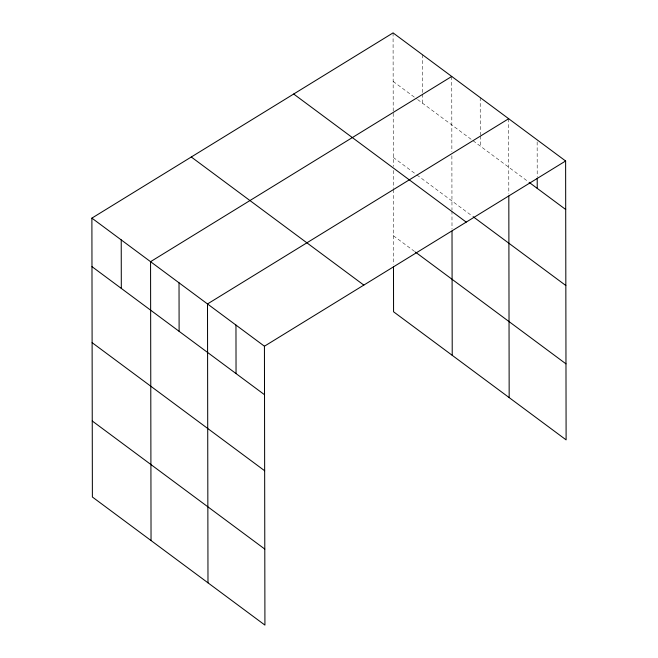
<?xml version="1.0" encoding="UTF-8"?>
<svg xmlns="http://www.w3.org/2000/svg" width="658" height="658" viewBox="0 0 658 658"><rect width="100%" height="100%" fill="white"/><g stroke="black" fill="none" stroke-linecap="round" stroke-linejoin="round"><path stroke-width="0.49" stroke-dasharray="3.29 2.47" d="M393.163 81.411L416.794 98.955M417.608 99.555L528.284 181.723M393.295 157.435L416.111 174.37M416.925 174.979L472.296 216.079M393.426 235.761L414.614 251.488M537.15 141.873L537.216 177.249M508.683 118.72L508.815 193.946M480.208 97.59L480.274 134.98M480.274 135.992L480.299 146.101M451.742 76.451L451.873 151.669M451.881 155.781L451.972 210.025M451.972 211.029L452.005 229.099M422.411 54.672L422.477 93.082M422.477 94.094L422.494 103.191M393.073 32.9L393.213 112.23M393.213 113.258L393.311 166.474M393.32 170.488L393.344 188.566M393.352 189.57L393.484 264.524"/><path stroke-width="0.99" d="M91.89 218.127L264.434 346.215L264.927 625.1L92.383 497.012L91.89 218.127L393.073 32.9L565.617 160.988L566.11 439.873L393.566 311.785L393.484 266.58M451.742 76.451L150.559 261.678L151.044 540.563M508.683 118.72L207.5 303.947L207.986 582.832M264.434 346.215L565.617 160.988M529.098 182.332L565.707 209.499M473.11 216.688L565.839 285.523M293.682 94.028L466.226 222.116M415.428 252.096L565.97 363.849M191.281 156.999L363.825 285.095M91.98 266.638L264.524 394.726M92.112 342.662L264.656 470.75M92.243 420.988L264.787 549.076M537.216 178.26L537.232 188.369M508.815 195.994L509.169 397.605M452.013 231.114L452.227 355.336M235.967 325.077L236.049 373.588M179.025 282.808L179.116 331.319M121.228 239.899L121.311 288.41"/></g></svg>
